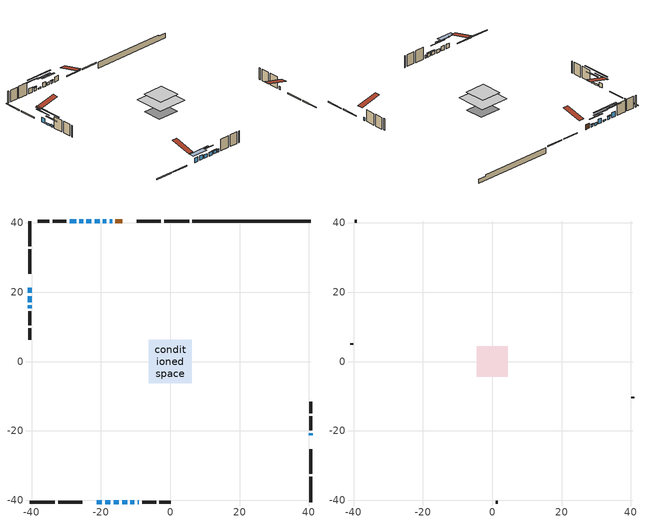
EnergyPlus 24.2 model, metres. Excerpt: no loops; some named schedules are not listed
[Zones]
conditioned space
 floor adiabatic (AdiabaticFloorConstruction): -6.24,-6.24 -6.24,6.24 6.24,6.24 6.24,-6.24 z3.05
 floor foundation (Slab1 construction): -4.58,-3.96 -4.58,3.96 4.58,3.96 4.58,-3.96 z-1.78
 wall outside (RimJoist1 construction): 5.49,40.56 -1.76,40.56 / -40.56,-40.56 -33.31,-40.56 / -40.56,40.56 -40.56,33.31 / 40.56,-40.56 40.56,-33.31 z0.61:0.91
 wall outside (RimJoist2 construction): -2.69,40.56 -9.69,40.56 / -32.38,-40.56 -25.38,-40.56 / -40.56,32.38 -40.56,25.38 / 40.56,-32.38 40.56,-25.38 z0.61:0.91
 wall outside (AdiabaticWallConstruction 1): -13.78,40.56 -15.81,40.56 z0.61:2.64
 wall outside (AdiabaticWallConstruction): -16.74,40.56 -17.51,40.56 / -40.56,16.2 -40.56,15.43 z0.61:1.55; -18.43,40.56 -19.48,40.56 z0.61:1.65; -20.4,40.56 -21.85,40.56 / -40.56,21.28 -40.56,19.83 z0.61:2.46; -21.28,-40.56 -19.73,-40.56 / -18.81,-40.56 -17.26,-40.56 z0.61:2.44; -22.78,40.56 -24.18,40.56 / -40.56,18.91 -40.56,17.12 z0.61:1.2; -25.11,40.56 -26.27,40.56 / -16.33,-40.56 -14.85,-40.56 / -13.93,-40.56 -12.45,-40.56 / -11.53,-40.56 -10.36,-40.56 z0.61:1.96; -9.43,-40.56 -9.03,-40.56 / 40.56,-21.28 40.56,-20.76 z0.61:1.83; -27.2,40.56 -29.06,40.56 z0.61:2.74
 wall outside (Wall1 construction): -29.98,40.56 -33.97,40.56 / -8.1,-40.56 -4.11,-40.56 / -40.56,14.5 -40.56,10.52 / 40.56,-19.83 40.56,-15.84 z0.61:5.49
 wall outside (Wall2 construction): -34.9,40.56 -38.23,40.56 / -3.18,-40.56 0.15,-40.56 / -40.56,9.59 -40.56,6.26 / 40.56,-14.91 40.56,-11.58 z0.61:5.49
 wall foundation (FoundationWall1 construction): 6.42,40.56,-1.78 6.42,40.56,0.61 37.14,40.56,0.61 37.14,40.56,0.07 40.56,40.56,0.07 40.56,40.56,-1.78
 window (WindowConstruction): -16.74,40.56 -17.5,40.56 z0.61:1.55
 window (WindowConstruction 7): -18.43,40.56 -19.48,40.56 z0.61:1.65
 window (WindowConstruction 8): -20.4,40.56 -21.85,40.56 z0.61:2.46
 window (WindowConstruction 9): -40.56,21.28 -40.56,19.83 z0.61:2.46
 window (WindowConstruction 10): -21.28,-40.56 -19.73,-40.56 z0.61:2.44
 window (WindowConstruction 11): -18.81,-40.56 -17.26,-40.56 z0.61:2.44
 window (WindowConstruction 14): -22.78,40.56 -24.18,40.56 z0.61:1.2
 window (WindowConstruction 15): -40.56,18.91 -40.56,17.12 z0.61:1.2
 window (WindowConstruction 1): -25.11,40.56 -26.27,40.56 z0.61:1.96
 window (WindowConstruction 2): -40.56,16.2 -40.56,15.43 z0.61:1.55
 window (WindowConstruction 3): -16.33,-40.56 -14.86,-40.56 z0.61:1.96
 window (WindowConstruction 4): -13.93,-40.56 -12.45,-40.56 z0.61:1.96
 window (WindowConstruction 5): -11.53,-40.56 -10.36,-40.56 z0.61:1.96
 window (WindowConstruction 12): -9.43,-40.56 -9.03,-40.56 z0.61:1.83
 window (WindowConstruction 13): 40.56,-21.28 40.56,-20.76 z0.61:1.83
 window (WindowConstruction 6): -27.2,40.56 -29.06,40.56 z0.61:2.74
 door (Door): -13.79,40.56 -15.81,40.56 z0.61:2.64
 ceiling adiabatic (AdiabaticFloorConstruction): 6.24,-6.24 6.24,6.24 -6.24,6.24 -6.24,-6.24 z3.05
attic - vented
 floor to conditioned space (Floor1 construction Reversed): -4.41,-4.41 -4.41,4.41 4.41,4.41 4.41,-4.41 z5.49
 wall outside (Wall3 construction): -39.16,40.56 -39.63,40.56 / 1.08,-40.56 1.54,-40.56 / -40.56,5.33 -40.56,4.86 / 40.56,-10.65 40.56,-10.19 z0.61:5.49
 roof outside (Roof1 construction): -12.86,40.56,5.49 -12.86,31.87,7.66 -10.62,31.87,7.66 -10.62,40.56,5.49; -22.21,-40.56,5.49 -22.21,-31.87,7.66 -24.45,-31.87,7.66 -24.45,-40.56,5.49; -40.56,22.21,5.49 -31.87,22.21,7.66 -31.87,24.45,7.66 -40.56,24.45,5.49; 40.56,-22.21,5.49 31.87,-22.21,7.66 31.87,-24.45,7.66 40.56,-24.45,5.49
shading: -17.71,40.56 -16.54,40.56 -16.54,40.97 -17.71,40.97 z1.75; -22.12,40.56 -15.79,40.56 -15.79,40.97 -22.12,40.97 z4.29; -24.49,40.56 -17.77,40.56 -17.77,40.97 -24.49,40.97 z5.1; -40.56,17.2 -40.56,23.92 -40.97,23.92 -40.97,17.2 z5.1; -17.09,-40.56 -23.92,-40.56 -23.92,-42.54 -17.09,-42.54 z5.08; -14.62,-40.56 -21.44,-40.56 -21.44,-40.97 -14.62,-40.97 z5.08; -29.26,40.56 -17.7,40.56 -17.7,40.97 -29.26,40.97 z6.28; -40.56,12.04 -40.56,23.99 -40.97,23.99 -40.97,12.04 z6.28; -26.47,40.56 -24.91,40.56 -24.91,40.97 -26.47,40.97 z2.16; -40.56,12.79 -40.56,18.83 -40.97,18.83 -40.97,12.79 z4.19; -12.22,-40.56 -18.97,-40.56 -18.97,-40.97 -12.22,-40.97 z4.6; -12.25,-40.56 -14.13,-40.56 -14.13,-40.97 -12.25,-40.97 z2.16; -10.16,-40.56 -11.73,-40.56 -11.73,-40.97 -10.16,-40.97 z2.16; -31.7,40.56 -24.56,40.56 -24.56,40.97 -31.7,40.97 z5.38
[Building]
Building 1: Terrain=Suburbs
[Site:Location]
Quebec Intl AP_QC: Latitude {deg}=46.8; Longitude {deg}=-71.38; Time Zone {hr}=-5; Elevation {m}=74; Keep Site Location Information=Yes
[Site:GroundTemperature:Shallow]
0.0108218, -2.24938, -2.43038, -1.3578, 2.94801, 7.23376, 10.9493, 13.303, 13.5029, 11.5886, 7.96783, 3.81355
[Site:WaterMainsTemperature]
Calculation Method=Schedule; Temperature Schedule=mains temperature schedule
[Material] Roughness=Rough; Thermal Absorptance=0.9
Name | Thickness {m} | Conductivity {W/m-K} | Density {kg/m3} | Specific Heat {J/kg-K} | Solar Absorptance | Visible Absorptance
asphalt or fiberglass shingles | 0.00635 | 0.162714 | 1121.4 | 1465.45 | 0.4 | 0.4
ceiling loosefill ins | 0.254 | 0.0480833 | 16.02 | 1046.75 | 0.7 | 0.7
ceiling stud and cavity | 0.1397 | 0.112375 | 65.682 | 1177.47 | 0.7 | 0.7
concrete 4.0 in. | 0.1016 | 1.803125 | 2242.8 | 837.4 | 0.7 | 0.7
concrete 8.0 in. | 0.2032 | 1.803125 | 2242.8 | 837.4 | 0.7 | 0.7
door material | 0.04445 | 0.053851 | 512.64 | 1214.23 | 0.7 | 0.7
exterior vertical ins | 0.0533782 | 0.029427 | 32.04 | 1214.23 | 0.7 | 0.7
floor covering | 0.0127 | 0.0433444 | 54.468 | 1339.84 | 0.6 | 0.6
floor rigid ins; wall rigid ins 1 | 0.512978 | 0.029427 | 32.04 | 1214.23 | 0.7 | 0.7
floor stud and cavity | 0.1397 | 1.75129 | 37.0049 | 1207.88 | 0.7 | 0.7
furniture material conditioned space 1 | 0.1524 | 0.115458 | 640.8 | 1214.23 | 0.6 | 0.6
gypsum board | 0.0127 | 0.160291 | 801 | 837.4 | 0.6 | 0.6
gypsum board 1 | 0.0127 | 0.160291 | 801 | 837.4 | 0.7 | 0.7
osb sheathing 0.5 in. | 0.0127 | 0.115458 | 512.64 | 1214.23 | 0.7 | 0.7
osb sheathing 0.75 in. | 0.01905 | 0.115458 | 512.64 | 1214.23 | 0.7 | 0.7
osb sheathing 2.0 in. | 0.0508 | 0.115458 | 512.64 | 1214.23 | 0.7 | 0.7
rim joist rigid ins; wall rigid ins | 0.051816 | 0.029427 | 32.04 | 1214.23 | 0.7 | 0.7
rim joist stud and cavity | 0.0508 | 0.0406006 | 125.044 | 1163.47 | 0.6 | 0.6
rim joist stud and cavity 1 | 0.0508 | 0.0344445 | 125.044 | 1163.47 | 0.6 | 0.6
wall stud and cavity | 0.1397 | 0.17323 | 139.0536 | 1170.24 | 0.7 | 0.7
wall stud and cavity 1 | 0.1397 | 0.137027 | 139.0536 | 1170.24 | 0.7 | 0.7
wall stud and cavity 2 | 0.0889 | 6.1454 | 50.32683 | 1063.81 | 0.6 | 0.6
wall stud and cavity 3 | 0.0889 | 0.380278 | 52.3479 | 1209.89 | 0.7 | 0.7
wall stud and cavity 4 | 0.0889 | 0.391764 | 83.0341 | 1211.67 | 0.7 | 0.7
wood siding | 0.0254 | 0.102417 | 544.68 | 1172.36 | 0.4 | 0.4
wood siding 1 | 0.00254 | 0.102417 | 544.68 | 1172.36 | 0.4 | 0.4
wood siding 2; wood siding 3; wood siding 4 | 0.0254 | 0.102417 | 544.68 | 1172.36 | 0.7 | 0.7
[WindowMaterial:SimpleGlazingSystem]
Name | U-Factor {W/m2-K} | Solar Heat Gain Coefficient
WindowMaterial | 2.97698 | 0.54
WindowMaterial 1 | 2.93212 | 0.61
WindowMaterial 10 | 3.04227 | 0.45
WindowMaterial 2 | 2.921331 | 0.62
WindowMaterial 3 | 2.97073 | 0.6
WindowMaterial 4 | 2.95256 | 0.58
WindowMaterial 5 | 2.90827 | 0.64
WindowMaterial 6 | 2.90486 | 0.64
WindowMaterial 7 | 3.06271 | 0.54
WindowMaterial 8 | 2.98209 | 0.61
WindowMaterial 9 | 3.01388 | 0.5
[Construction]
AdiabaticFloorConstruction: floor stud and cavity, floor rigid ins, osb sheathing 0.75 in., floor covering
AdiabaticWallConstruction: wood siding 3, wall rigid ins 1, wall stud and cavity 3, gypsum board
AdiabaticWallConstruction 1: wood siding 4, wall rigid ins 1, wall stud and cavity 3, gypsum board
Door: door material
Floor1 construction Reversed: gypsum board, ceiling stud and cavity, ceiling loosefill ins
FoundationWall1 construction: concrete 8.0 in., gypsum board 1
furniture construction conditioned space 1: furniture material conditioned space 1
PartitionWallConstruction: gypsum board, wall stud and cavity 4, gypsum board
RimJoist1 construction: wood siding 2, rim joist rigid ins, osb sheathing 2.0 in., rim joist stud and cavity
RimJoist2 construction: wood siding 2, rim joist rigid ins, osb sheathing 2.0 in., rim joist stud and cavity 1
Roof1 construction: asphalt or fiberglass shingles
Slab1 construction: concrete 4.0 in.
Wall1 construction: wood siding, wall rigid ins, osb sheathing 0.5 in., wall stud and cavity, gypsum board
Wall2 construction: wood siding, wall rigid ins, osb sheathing 0.5 in., wall stud and cavity 1, gypsum board
Wall3 construction: wood siding 1, wall stud and cavity 2
WindowConstruction; WindowConstruction 2: WindowMaterial
WindowConstruction 1; WindowConstruction 5: WindowMaterial 1
WindowConstruction 10; WindowConstruction 11: WindowMaterial 6
WindowConstruction 12: WindowMaterial 7
WindowConstruction 13: WindowMaterial 8
WindowConstruction 14: WindowMaterial 9
WindowConstruction 15: WindowMaterial 10
WindowConstruction 3; WindowConstruction 4: WindowMaterial 2
WindowConstruction 6: WindowMaterial 3
WindowConstruction 7: WindowMaterial 4
WindowConstruction 8; WindowConstruction 9: WindowMaterial 5
[Zone] Multiplier=1; Part of Total Floor Area=Yes
Name | Volume {m3}
attic - vented | 27.7178
conditioned space | 591.5
[Space]
Name | Zone | Volume {m3}
attic - vented 1 | attic - vented | 27.7178
conditioned space 1 | conditioned space | 591.5
[ZoneInfiltration:EffectiveLeakageArea]
infil attic - vented 1: Zone or Space=attic - vented 1; Schedule=Always On Discrete; Effective Air Leakage Area {cm2}=2871.14; Stack Coefficient=0.000490118; Wind Coefficient=1.49579e-05
[ZoneMixing]
whole house fan mix: Zone or Space=attic - vented; Schedule=Always On Continuous; Design Flow Rate Calculation Method=Flow/Zone; Design Flow Rate {m3/s}=0; Source Zone or Space=conditioned space
[SurfaceProperty:ExposedFoundationPerimeter]
Slab1: Exposed Perimeter Calculation Method=TotalExposedPerimeter; Total Exposed Perimeter {m}=34.139
[InternalMass] Zone or ZoneList=conditioned space; Space or SpaceList=conditioned space 1
Name | Construction | Surface Area {m2}
furniture mass conditioned space 1 | furniture construction conditioned space 1 | 91.1999
partition wall mass | PartitionWallConstruction | 228
[Lights]
interior lighting: Zone or ZoneList or Space or SpaceList=conditioned space 1; Schedule=interior lighting schedule; Design Level Calculation Method=LightingLevel; Lighting Level {W}=343.2; Return Air Fraction=0; Fraction Radiant=0.6; Fraction Visible=0.2; Fraction Replaceable=1
[People]
occupants: Zone or ZoneList or Space or SpaceList=conditioned space 1; Number of People Schedule=occupants schedule; Number of People Calculation Method=People; Number of People=3; Fraction Radiant=0.314171; Sensible Heat Fraction=0.56303; Activity Level Schedule=occupants activity schedule; Carbon Dioxide Generation Rate {m3/s-W}=0; Enable ASHRAE 55 Comfort Warnings=No; Mean Radiant Temperature Calculation Type=EnclosureAveraged
[ElectricEquipment] Zone or ZoneList or Space or SpaceList=conditioned space 1; Design Level Calculation Method=EquipmentLevel
Name | Schedule | Design Level {W} | Fraction Latent | Fraction Radiant | Fraction Lost
clothes dryer | clothes dryer schedule | 140.772 | 0.015 | 0.081 | 0.85
clothes washer | clothes washer schedule | 32.1985 | 0.03 | 0.162 | 0.7
cooking range | cooking range schedule | 215.147 | 0.08 | 0.432 | 0.2
dishwasher | dishwasher schedule | 66.8632 | 0.3 | 0.18 | 0.4
fridge | fridge schedule | 72.9452 | 0 | 0.6 | 0
mech vent bath fan 0 | mech vent bath fan 0 schedule | 50.2 | 0 | 0 | 1
mech vent bath fan 1 | mech vent bath fan 1 schedule | 50.2 | 0 | 0 | 1
mech vent house fan | mech vent house fan schedule | 15.1167 | 0 | 0 | 1
mech vent house fan cfis | mech vent house fan cfis schedule | 0 | 0 | 0 | 0
mech vent range fan 0 | mech vent range fan 0 schedule | 57 | 0 | 0 | 1
misc plug loads | misc plug loads schedule | 494.7 | 0.045 | 0.513 | 0.1
whole house fan | Always On Discrete | 0 | 0 | 0 | 1
[OtherEquipment] Zone or ZoneList or Space or SpaceList=conditioned space 1; Design Level Calculation Method=EquipmentLevel
Name | Fuel Type | Schedule | Design Level {W} | Fraction Latent | Fraction Radiant | Fraction Lost
clothes dryer 1 | Electricity | clothes dryer schedule | 0 | 0.015 | 0.081 | 0.85
cooking range 1 | Electricity | cooking range schedule | 0 | 0.08 | 0.432 | 0.2
general water use latent | None | general water use schedule | 62.594 | 1 | 0 | 0
general water use sensible | None | general water use schedule | -61.6891 | 0 | 0.6 | 0
mech vent house fan latent load | None | Always On Discrete | 0 | 1 | 0 | 0
mech vent house fan sensible load | None | Always On Discrete | 0 | 0 | 0 | 0
water heater energy adjustment1 | Electricity | Always On Discrete | 0.01 | 0 | 0 | 1
[ZoneInfiltration:DesignFlowRate] Zone or ZoneList or Space or SpaceList=conditioned space 1; Schedule=Always On Discrete; Design Flow Rate Calculation Method=Flow/Zone; Design Flow Rate {m3/s}=0
infil flow; natural vent flow; whole house fan flow
[AvailabilityManager:Scheduled]
air source heat pump airloop Availability Manager: Schedule=Always On Discrete
[Foundation:Kiva]
Foundation Kiva 1: Initial Indoor Air Temperature {C}=18; Wall Height Above Grade {m}=0.609996; Wall Depth Below Slab {m}=0.2032; Custom Block Material Name 1=exterior vertical ins; Custom Block Depth 1 {m}=2.39; Custom Block X Position 1 {m}=0.2159; Custom Block Z Position 1 {m}=0
[Foundation:Kiva:Settings]
Soil Conductivity {W/m-K}=0.849921; Soil Density {kg/m3}=1842.3; Soil Specific Heat {J/kg-K}=418.7; Ground Solar Absorptivity=0.9; Ground Thermal Absorptivity=0.9; Ground Surface Roughness {m}=0.03; Far-Field Width {m}=40; Deep-Ground Boundary Condition=ZeroFlux; Deep-Ground Depth {m}=40; Minimum Cell Dimension {m}=0.2; Maximum Cell Growth Coefficient=3; Simulation Timestep=Timestep
[Exterior:Lights]
exterior lighting: Schedule=exterior lighting schedule; Design Level {W}=75.6
[EnergyManagementSystem:GlobalVariable]
air_source_heat_pump_airloop_Fan_RTF
infil_program_Qfan
infil_program_Qinf
natural_vent_program_Qnv
natural_vent_program_Qwhf
[EnergyManagementSystem:Sensor]
Name | Output:Variable or Output:Meter Index Key | Output:Variable or Output:Meter
airflow_gain | infil flow | Infiltration Sensible Heat Gain Energy
airflow_gain_1 | natural vent flow | Infiltration Sensible Heat Gain Energy
airflow_gain_2 | whole house fan flow | Infiltration Sensible Heat Gain Energy
airflow_loss | infil flow | Infiltration Sensible Heat Loss Energy
airflow_loss_1 | natural vent flow | Infiltration Sensible Heat Loss Energy
airflow_loss_2 | whole house fan flow | Infiltration Sensible Heat Loss Energy
clg_load_cond |  | Cooling:EnergyTransfer:Zone:CONDITIONED SPACE
clg_sp_s; clg_sp_s_1 | cooling setpoint | Schedule Value
clothes_dryer_exhaust_0_sch_s | clothes dryer exhaust 0 schedule | Schedule Value
cool_season | cooling season schedule | Schedule Value
htg_load_cond |  | Heating:EnergyTransfer:Zone:CONDITIONED SPACE
htg_sp_s; htg_sp_s_1 | heating setpoint | Schedule Value
ig_ee_conv | clothes dryer | Electric Equipment Convective Heating Energy
ig_ee_conv_2 | cooking range | Electric Equipment Convective Heating Energy
ig_ee_conv_4 | fridge | Electric Equipment Convective Heating Energy
ig_ee_conv_5 | misc plug loads | Electric Equipment Convective Heating Energy
ig_ee_conv_6 | whole house fan | Electric Equipment Convective Heating Energy
ig_ee_rad | clothes dryer | Electric Equipment Radiant Heating Energy
ig_ee_rad_2 | cooking range | Electric Equipment Radiant Heating Energy
ig_ee_rad_4 | fridge | Electric Equipment Radiant Heating Energy
ig_ee_rad_5 | misc plug loads | Electric Equipment Radiant Heating Energy
ig_ee_rad_6 | whole house fan | Electric Equipment Radiant Heating Energy
ig_lgt_conv | interior lighting | Lights Convective Heating Energy
ig_lgt_rad | interior lighting | Lights Radiant Heating Energy
ig_lgt_vis | interior lighting | Lights Visible Radiation Heating Energy
ig_oe_conv | clothes dryer 1 | Other Equipment Convective Heating Energy
ig_oe_conv_1 | cooking range 1 | Other Equipment Convective Heating Energy
ig_oe_conv_2 | general water use latent | Other Equipment Convective Heating Energy
ig_oe_conv_3 | general water use sensible | Other Equipment Convective Heating Energy
ig_oe_conv_4 | water heater energy adjustment1 | Other Equipment Convective Heating Energy
ig_oe_rad | clothes dryer 1 | Other Equipment Radiant Heating Energy
ig_oe_rad_1 | cooking range 1 | Other Equipment Radiant Heating Energy
ig_oe_rad_2 | general water use latent | Other Equipment Radiant Heating Energy
ig_oe_rad_3 | general water use sensible | Other Equipment Radiant Heating Energy
ig_oe_rad_4 | water heater energy adjustment1 | Other Equipment Radiant Heating Energy
ig_ppl_conv | occupants | People Convective Heating Energy
ig_ppl_rad | occupants | People Radiant Heating Energy
im_conv | furniture mass conditioned space 1 | Surface Inside Face Convection Heat Gain Energy
im_conv_1 | partition wall mass | Surface Inside Face Convection Heat Gain Energy
im_ig | furniture mass conditioned space 1 | Surface Inside Face Internal Gains Radiation Heat Gain Energy
im_ig_1 | partition wall mass | Surface Inside Face Internal Gains Radiation Heat Gain Energy
im_lgt | furniture mass conditioned space 1 | Surface Inside Face Lights Radiation Heat Gain Energy
im_lgt_1 | partition wall mass | Surface Inside Face Lights Radiation Heat Gain Energy
im_sol | furniture mass conditioned space 1 | Surface Inside Face Solar Radiation Heat Gain Energy
im_sol_1 | partition wall mass | Surface Inside Face Solar Radiation Heat Gain Energy
im_surf | furniture mass conditioned space 1 | Surface Inside Face Net Surface Thermal Radiation Heat Gain Energy
im_surf_1 | partition wall mass | Surface Inside Face Net Surface Thermal Radiation Heat Gain Energy
mech_vent_bath_fan_0_sch_s | mech vent bath fan 0 schedule | Schedule Value
mech_vent_bath_fan_1_sch_s | mech vent bath fan 1 schedule | Schedule Value
mech_vent_range_fan_0_sch_s | mech vent range fan 0 schedule | Schedule Value
mv_conv | mech vent bath fan 0 | Electric Equipment Convective Heating Energy
mv_conv_1 | mech vent bath fan 1 | Electric Equipment Convective Heating Energy
mv_conv_2 | mech vent house fan | Electric Equipment Convective Heating Energy
mv_conv_3 | mech vent house fan cfis | Electric Equipment Convective Heating Energy
mv_conv_4 | mech vent range fan 0 | Electric Equipment Convective Heating Energy
mv_conv_5 | mech vent house fan latent load | Other Equipment Convective Heating Energy
mv_conv_6 | mech vent house fan sensible load | Other Equipment Convective Heating Energy
mv_rad | mech vent bath fan 0 | Electric Equipment Radiant Heating Energy
mv_rad_1 | mech vent bath fan 1 | Electric Equipment Radiant Heating Energy
mv_rad_2 | mech vent house fan | Electric Equipment Radiant Heating Energy
mv_rad_3 | mech vent house fan cfis | Electric Equipment Radiant Heating Energy
mv_rad_4 | mech vent range fan 0 | Electric Equipment Radiant Heating Energy
mv_rad_5 | mech vent house fan latent load | Other Equipment Radiant Heating Energy
mv_rad_6 | mech vent house fan sensible load | Other Equipment Radiant Heating Energy
natural_vent_s | natural vent schedule | Schedule Value
out_pb_s |  | Site Outdoor Air Barometric Pressure
out_wt_s |  | Site Outdoor Air Humidity Ratio
site_vw_s |  | Site Wind Speed
ss_back_out | Window1 | Surface Window Shortwave from Zone Back Out Window Heat Transfer Rate
ss_back_out_1 | Window10 | Surface Window Shortwave from Zone Back Out Window Heat Transfer Rate
ss_back_out_10 | Window4 | Surface Window Shortwave from Zone Back Out Window Heat Transfer Rate
ss_back_out_11 | Window5 | Surface Window Shortwave from Zone Back Out Window Heat Transfer Rate
ss_back_out_12 | Window6 | Surface Window Shortwave from Zone Back Out Window Heat Transfer Rate
ss_back_out_13 | Window7 | Surface Window Shortwave from Zone Back Out Window Heat Transfer Rate
ss_back_out_14 | Window8 | Surface Window Shortwave from Zone Back Out Window Heat Transfer Rate
ss_back_out_15 | Window9 | Surface Window Shortwave from Zone Back Out Window Heat Transfer Rate
ss_back_out_2 | Window11 | Surface Window Shortwave from Zone Back Out Window Heat Transfer Rate
ss_back_out_3 | Window12 | Surface Window Shortwave from Zone Back Out Window Heat Transfer Rate
ss_back_out_4 | Window13 | Surface Window Shortwave from Zone Back Out Window Heat Transfer Rate
ss_back_out_5 | Window14 | Surface Window Shortwave from Zone Back Out Window Heat Transfer Rate
ss_back_out_6 | Window15 | Surface Window Shortwave from Zone Back Out Window Heat Transfer Rate
ss_back_out_7 | Window16 | Surface Window Shortwave from Zone Back Out Window Heat Transfer Rate
ss_back_out_8 | Window2 | Surface Window Shortwave from Zone Back Out Window Heat Transfer Rate
ss_back_out_9 | Window3 | Surface Window Shortwave from Zone Back Out Window Heat Transfer Rate
ss_conv | Door1 | Surface Inside Face Convection Heat Gain Energy
ss_conv_1 | Window1 | Surface Inside Face Convection Heat Gain Energy
ss_conv_10 | Window3 | Surface Inside Face Convection Heat Gain Energy
ss_conv_11 | Window4 | Surface Inside Face Convection Heat Gain Energy
ss_conv_12 | Window5 | Surface Inside Face Convection Heat Gain Energy
ss_conv_13 | Window6 | Surface Inside Face Convection Heat Gain Energy
ss_conv_14 | Window7 | Surface Inside Face Convection Heat Gain Energy
ss_conv_15 | Window8 | Surface Inside Face Convection Heat Gain Energy
ss_conv_16 | Window9 | Surface Inside Face Convection Heat Gain Energy
ss_conv_2 | Window10 | Surface Inside Face Convection Heat Gain Energy
ss_conv_3 | Window11 | Surface Inside Face Convection Heat Gain Energy
ss_conv_4 | Window12 | Surface Inside Face Convection Heat Gain Energy
ss_conv_5 | Window13 | Surface Inside Face Convection Heat Gain Energy
ss_conv_6 | Window14 | Surface Inside Face Convection Heat Gain Energy
ss_conv_7 | Window15 | Surface Inside Face Convection Heat Gain Energy
ss_conv_8 | Window16 | Surface Inside Face Convection Heat Gain Energy
ss_conv_9 | Window2 | Surface Inside Face Convection Heat Gain Energy
ss_ig | Door1 | Surface Inside Face Internal Gains Radiation Heat Gain Energy
ss_ig_1 | Window1 | Surface Inside Face Internal Gains Radiation Heat Gain Energy
ss_ig_10 | Window3 | Surface Inside Face Internal Gains Radiation Heat Gain Energy
ss_ig_11 | Window4 | Surface Inside Face Internal Gains Radiation Heat Gain Energy
ss_ig_12 | Window5 | Surface Inside Face Internal Gains Radiation Heat Gain Energy
ss_ig_13 | Window6 | Surface Inside Face Internal Gains Radiation Heat Gain Energy
ss_ig_14 | Window7 | Surface Inside Face Internal Gains Radiation Heat Gain Energy
ss_ig_15 | Window8 | Surface Inside Face Internal Gains Radiation Heat Gain Energy
ss_ig_16 | Window9 | Surface Inside Face Internal Gains Radiation Heat Gain Energy
ss_ig_2 | Window10 | Surface Inside Face Internal Gains Radiation Heat Gain Energy
ss_ig_3 | Window11 | Surface Inside Face Internal Gains Radiation Heat Gain Energy
ss_ig_4 | Window12 | Surface Inside Face Internal Gains Radiation Heat Gain Energy
ss_ig_5 | Window13 | Surface Inside Face Internal Gains Radiation Heat Gain Energy
ss_ig_6 | Window14 | Surface Inside Face Internal Gains Radiation Heat Gain Energy
ss_ig_7 | Window15 | Surface Inside Face Internal Gains Radiation Heat Gain Energy
ss_ig_8 | Window16 | Surface Inside Face Internal Gains Radiation Heat Gain Energy
ss_ig_9 | Window2 | Surface Inside Face Internal Gains Radiation Heat Gain Energy
ss_lgt | Door1 | Surface Inside Face Lights Radiation Heat Gain Energy
ss_sol | Door1 | Surface Inside Face Solar Radiation Heat Gain Energy
ss_surf | Door1 | Surface Inside Face Net Surface Thermal Radiation Heat Gain Energy
ss_surf_1 | Window1 | Surface Inside Face Net Surface Thermal Radiation Heat Gain Energy
ss_surf_10 | Window3 | Surface Inside Face Net Surface Thermal Radiation Heat Gain Energy
ss_surf_11 | Window4 | Surface Inside Face Net Surface Thermal Radiation Heat Gain Energy
ss_surf_12 | Window5 | Surface Inside Face Net Surface Thermal Radiation Heat Gain Energy
ss_surf_13 | Window6 | Surface Inside Face Net Surface Thermal Radiation Heat Gain Energy
ss_surf_14 | Window7 | Surface Inside Face Net Surface Thermal Radiation Heat Gain Energy
ss_surf_15 | Window8 | Surface Inside Face Net Surface Thermal Radiation Heat Gain Energy
ss_surf_16 | Window9 | Surface Inside Face Net Surface Thermal Radiation Heat Gain Energy
ss_surf_2 | Window10 | Surface Inside Face Net Surface Thermal Radiation Heat Gain Energy
ss_surf_3 | Window11 | Surface Inside Face Net Surface Thermal Radiation Heat Gain Energy
ss_surf_4 | Window12 | Surface Inside Face Net Surface Thermal Radiation Heat Gain Energy
ss_surf_5 | Window13 | Surface Inside Face Net Surface Thermal Radiation Heat Gain Energy
ss_surf_6 | Window14 | Surface Inside Face Net Surface Thermal Radiation Heat Gain Energy
ss_surf_7 | Window15 | Surface Inside Face Net Surface Thermal Radiation Heat Gain Energy
ss_surf_8 | Window16 | Surface Inside Face Net Surface Thermal Radiation Heat Gain Energy
